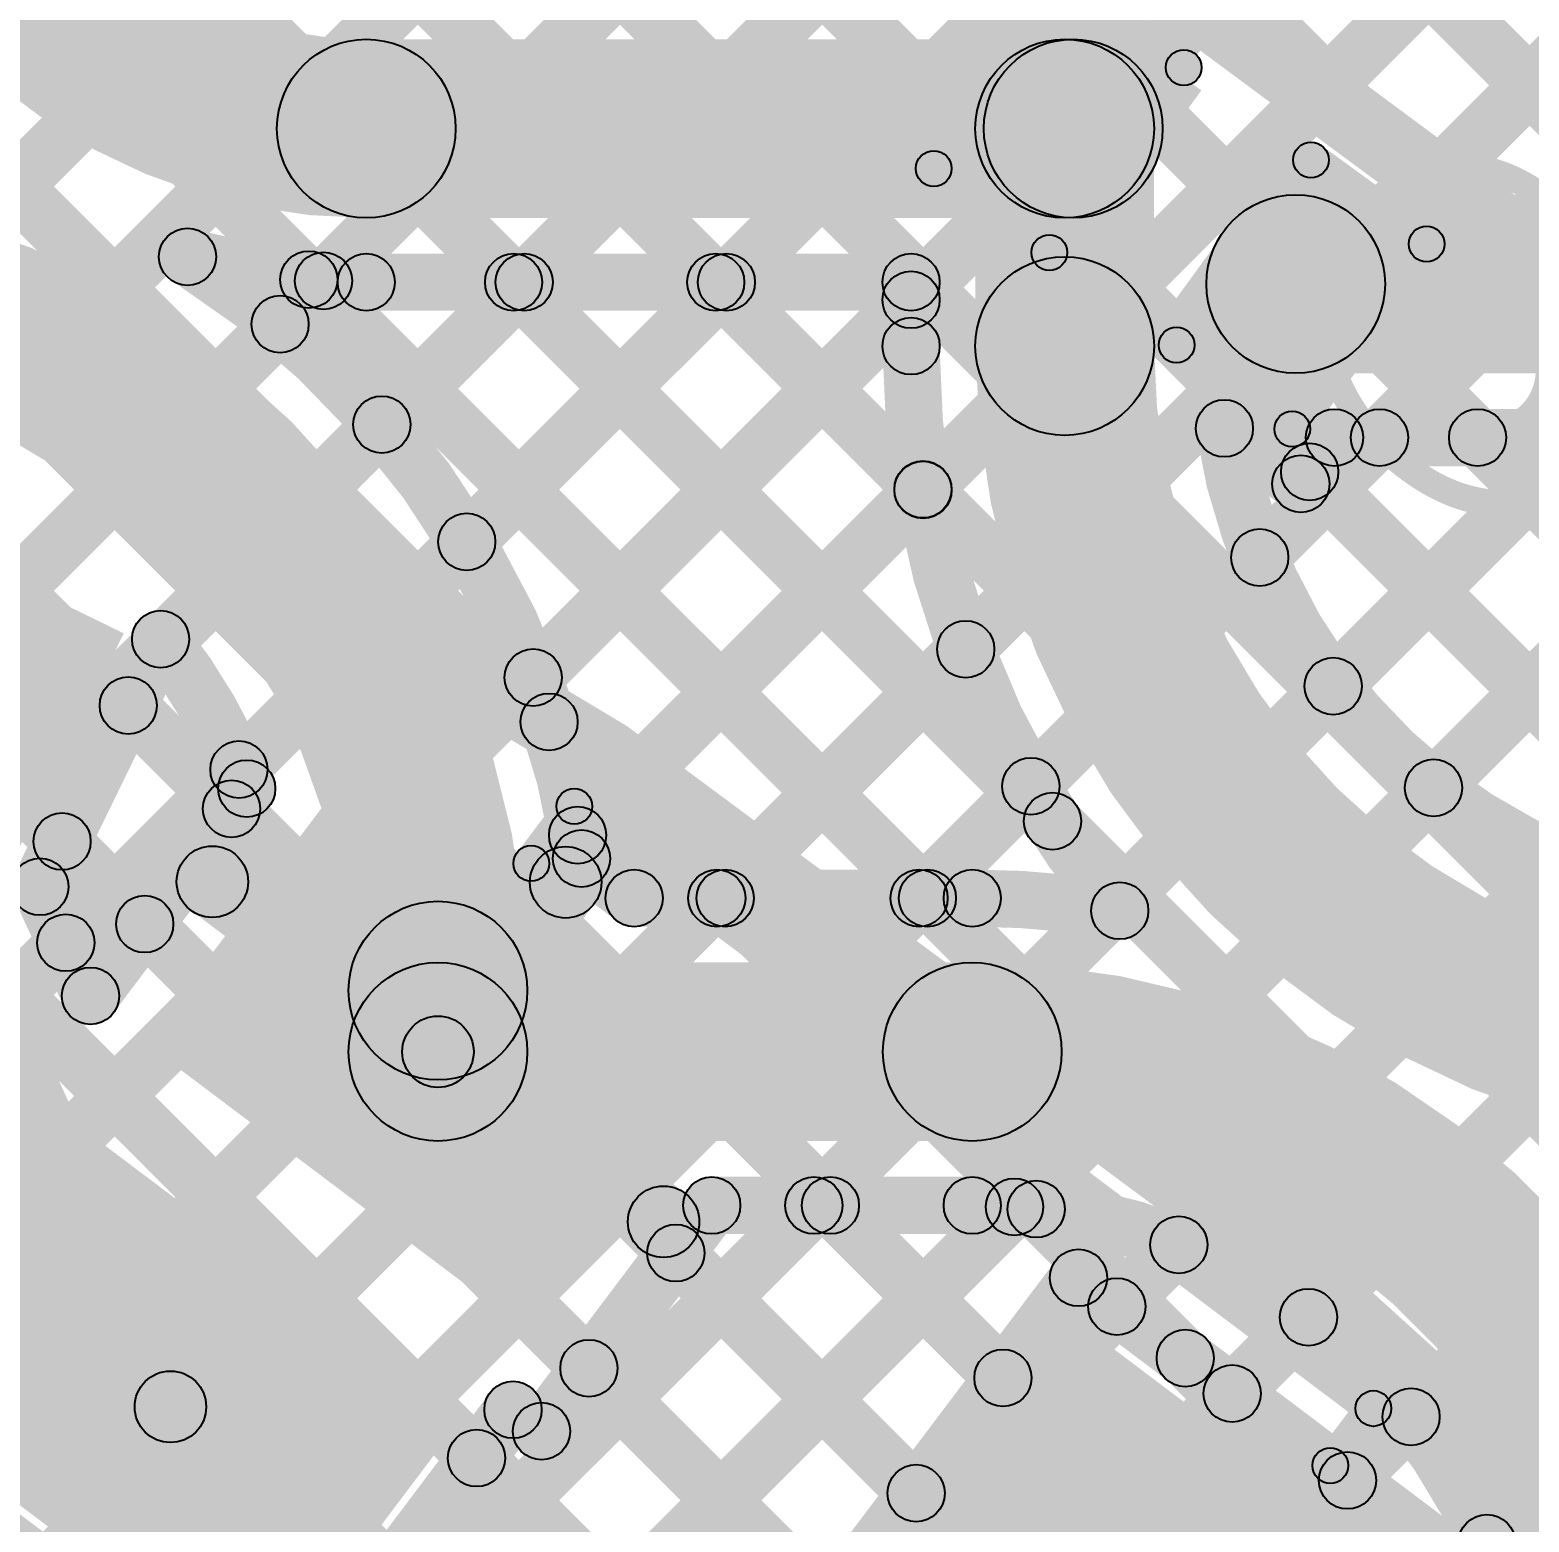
# Model space of a CAD drawing. Header units: millimetres. Extents: x -2.17 to 2.17, y -2.17 to 2.17.
# Drawn here: x 0.5711 to 0.7808, y 0.8693 to 1.0781 of the extents above; entities that cross this region are included whole.
import ezdxf

# ---------------------------------------------------------------- set-up
doc = ezdxf.new("R2010")
doc.units = ezdxf.units.MM
doc.header["$MEASUREMENT"] = 0
for name, color, linetype in [('BottomLayer', 5, 'Continuous'), ('Mechanical2', 216, 'Continuous'), ('TopLayer', 1, 'Continuous'), ('TopOverlay', 2, 'Continuous'), ('TopPaste', 8, 'Continuous'), ('TopSolder', 216, 'Continuous')]:
    doc.layers.add(name, color=color, linetype=linetype)

# ---------------------------------------------------------------- blocks, each defined once
blk = doc.blocks.new('WS2812B_M____235')
at = {"layer": 'TopLayer'}
for points in [[(0.03503955, 0.05078735), (0.09409465, 0.05078735), (0.09409465, 0.01141725), (0.03503955, 0.01141725)], [(-0.09409455, -0.01141735), (-0.03503945, -0.01141735), (-0.03503945, -0.05078745), (-0.09409455, -0.05078745)], [(0.03503955, -0.01141715), (0.09409465, -0.01141715), (0.09409465, -0.05078725), (0.03503955, -0.05078725)]]:
    blk.add_hatch(color=1, dxfattribs=at).paths.add_polyline_path(points)
at = {"layer": 'TopOverlay'}
h = blk.add_hatch(color=2, dxfattribs=at)
edge = h.paths.add_edge_path()
edge.add_arc((-0.0699999, -0.06), 0.0025, 0, 360)
h = blk.add_hatch(color=2, dxfattribs=at)
edge = h.paths.add_edge_path()
edge.add_arc((0.07, -0.06), 0.0025, 0, 360)
for points in [[(-0.0724999, -0.06), (-0.0674999, -0.06), (-0.0674999, -0.0700001), (-0.0724999, -0.0700001)], [(0.067500000000125, -0.06000002500025), (0.072499999999875, -0.05999997499975), (0.07250009999987499, -0.06999987499975), (0.067500100000125, -0.06999992500025)], [(0.07000009642857143, -0.06749990000000256), (0.07000010357142857, -0.07249989999999745), (-0.06999989642857143, -0.07250009999999744), (-0.06999990357142857, -0.06750010000000255)]]:
    blk.add_hatch(color=2, dxfattribs=at).paths.add_polyline_path(points)
h = blk.add_hatch(color=2, dxfattribs=at)
edge = h.paths.add_edge_path()
edge.add_arc((-0.0699999, -0.0700001), 0.0025, 0, 360)
h = blk.add_hatch(color=2, dxfattribs=at)
edge = h.paths.add_edge_path()
edge.add_arc((-0.0699999, -0.0700001), 0.0025, 0, 360)
h = blk.add_hatch(color=2, dxfattribs=at)
edge = h.paths.add_edge_path()
edge.add_arc((0.0700001, -0.0699999), 0.0025, 0, 360)
h = blk.add_hatch(color=2, dxfattribs=at)
edge = h.paths.add_edge_path()
edge.add_arc((0.0700001, -0.0699999), 0.0025, 0, 360)
at = {"layer": 'TopPaste'}
for points in [[(0.03503955, 0.05078735), (0.09409465, 0.05078735), (0.09409465, 0.01141725), (0.03503955, 0.01141725)], [(-0.09409455, -0.01141735), (-0.03503945, -0.01141735), (-0.03503945, -0.05078745), (-0.09409455, -0.05078745)], [(0.03503955, -0.01141715), (0.09409465, -0.01141715), (0.09409465, -0.05078725), (0.03503955, -0.05078725)]]:
    blk.add_hatch(color=8, dxfattribs=at).paths.add_polyline_path(points)
at = {"layer": 'TopSolder'}
for points in [[(0.03103955, 0.05478735), (0.09809465, 0.05478735), (0.09809465, 0.00741725), (0.03103955, 0.00741725)], [(-0.09809455, -0.00741735), (-0.03103945, -0.00741735), (-0.03103945, -0.05478745), (-0.09809455, -0.05478745)], [(0.03103955, -0.00741715), (0.09809465, -0.00741715), (0.09809465, -0.05478725), (0.03103955, -0.05478725)]]:
    blk.add_hatch(color=216, dxfattribs=at).paths.add_polyline_path(points)
at = {"layer": 'TopOverlay'}
for centre in [(-0.0699999, -0.06), (0.07, -0.06), (-0.0699999, -0.0700001), (-0.0699999, -0.0700001), (0.0700001, -0.0699999), (0.0700001, -0.0699999)]:
    blk.add_circle(centre, 0.0025, dxfattribs=at)
blk = doc.blocks.new('WS2812B_M____236')
at = {"layer": 'TopLayer'}
blk.add_hatch(color=1, dxfattribs=at).paths.add_polyline_path([(-0.09409445, -0.01141715), (-0.03503935, -0.01141715), (-0.03503935, -0.05078725), (-0.09409445, -0.05078725)])
at = {"layer": 'TopPaste'}
blk.add_hatch(color=8, dxfattribs=at).paths.add_polyline_path([(-0.09409445, -0.01141715), (-0.03503935, -0.01141715), (-0.03503935, -0.05078725), (-0.09409445, -0.05078725)])
at = {"layer": 'TopSolder'}
blk.add_hatch(color=216, dxfattribs=at).paths.add_polyline_path([(-0.09809445, -0.00741715), (-0.03103935, -0.00741715), (-0.03103935, -0.05478725), (-0.09809445, -0.05478725)])
blk = doc.blocks.new('C__0402_375')
at = {"layer": 'TopLayer'}
for points in [[(-0.0275, -0.0125), (-0.0275, 0.0125), (-0.009500000000000003, 0.0125), (-0.009499999999999996, -0.0125)], [(0.009500000000000003, -0.0125), (0.009499999999999996, 0.0125), (0.0275, 0.0125), (0.0275, -0.0125)]]:
    blk.add_hatch(color=1, dxfattribs=at).paths.add_polyline_path(points)
at = {"layer": 'TopOverlay'}
h = blk.add_hatch(color=2, dxfattribs=at)
edge = h.paths.add_edge_path()
edge.add_arc((-0.031, 0.016), 0.0025, 0, 360)
h = blk.add_hatch(color=2, dxfattribs=at)
edge = h.paths.add_edge_path()
edge.add_arc((-0.031, 0.016), 0.0025, 0, 360)
for points in [[(-0.031, 0.0135), (-0.031, 0.0185), (-0.011, 0.0185), (-0.011, 0.0135)], [(0.0110001, 0.0135), (0.0110001, 0.0185), (0.031, 0.0185), (0.031, 0.0135)], [(-0.0285, -0.016), (-0.0335, -0.016), (-0.0335, 0.016), (-0.0285, 0.016)], [(0.0335, -0.016), (0.0285, -0.016), (0.0285, 0.016), (0.0335, 0.016)], [(-0.031, -0.0185), (-0.031, -0.0135), (-0.0110001, -0.0135), (-0.0110001, -0.0185)], [(0.011, -0.0185), (0.011, -0.0135), (0.031, -0.0135), (0.031, -0.0185)]]:
    blk.add_hatch(color=2, dxfattribs=at).paths.add_polyline_path(points)
h = blk.add_hatch(color=2, dxfattribs=at)
edge = h.paths.add_edge_path()
edge.add_arc((-0.011, 0.016), 0.0025, 0, 360)
h = blk.add_hatch(color=2, dxfattribs=at)
edge = h.paths.add_edge_path()
edge.add_arc((0.0110001, 0.016), 0.0025, 0, 360)
h = blk.add_hatch(color=2, dxfattribs=at)
edge = h.paths.add_edge_path()
edge.add_arc((0.031, 0.016), 0.0025, 0, 360)
h = blk.add_hatch(color=2, dxfattribs=at)
edge = h.paths.add_edge_path()
edge.add_arc((0.031, 0.016), 0.0025, 0, 360)
h = blk.add_hatch(color=2, dxfattribs=at)
edge = h.paths.add_edge_path()
edge.add_arc((-0.031, -0.016), 0.0025, 0, 360)
h = blk.add_hatch(color=2, dxfattribs=at)
edge = h.paths.add_edge_path()
edge.add_arc((-0.031, -0.016), 0.0025, 0, 360)
h = blk.add_hatch(color=2, dxfattribs=at)
edge = h.paths.add_edge_path()
edge.add_arc((-0.0110001, -0.016), 0.0025, 0, 360)
h = blk.add_hatch(color=2, dxfattribs=at)
edge = h.paths.add_edge_path()
edge.add_arc((0.011, -0.016), 0.0025, 0, 360)
h = blk.add_hatch(color=2, dxfattribs=at)
edge = h.paths.add_edge_path()
edge.add_arc((0.031, -0.016), 0.0025, 0, 360)
h = blk.add_hatch(color=2, dxfattribs=at)
edge = h.paths.add_edge_path()
edge.add_arc((0.031, -0.016), 0.0025, 0, 360)
at = {"layer": 'TopPaste'}
for points in [[(-0.0275, -0.0125), (-0.0275, 0.0125), (-0.009500000000000003, 0.0125), (-0.009499999999999996, -0.0125)], [(0.009500000000000003, -0.0125), (0.009499999999999996, 0.0125), (0.0275, 0.0125), (0.0275, -0.0125)]]:
    blk.add_hatch(color=8, dxfattribs=at).paths.add_polyline_path(points)
at = {"layer": 'TopSolder'}
for points in [[(-0.0298622, -0.0148622), (-0.0298622, 0.0148622), (-0.007137800000000003, 0.0148622), (-0.007137799999999997, -0.0148622)], [(0.007137800000000003, -0.0148622), (0.007137799999999997, 0.0148622), (0.0298622, 0.0148622), (0.0298622, -0.0148622)]]:
    blk.add_hatch(color=216, dxfattribs=at).paths.add_polyline_path(points)
at = {"layer": 'TopOverlay'}
for centre in [(-0.031, 0.016), (-0.031, 0.016), (-0.011, 0.016), (0.0110001, 0.016), (0.031, 0.016), (0.031, 0.016), (-0.031, -0.016), (-0.031, -0.016), (-0.0110001, -0.016), (0.011, -0.016), (0.031, -0.016), (0.031, -0.016)]:
    blk.add_circle(centre, 0.0025, dxfattribs=at)

msp = doc.modelspace()

# ---------------------------------------------------------------- hatches: boundary and pattern name
at = {"layer": 'BottomLayer'}
for points in [[(0.4695112271247461, 0.9512544728752539), (0.4638543728752538, 0.9569113271247461), (1.195876372875254, 1.688933327124746), (1.201533227124746, 1.683276472875254)], [(0.4628284271247461, 0.9162873728752539), (0.4571715728752538, 0.9219442271247461), (1.212348772875254, 1.677121427124746), (1.218005627124746, 1.671464572875254)], [(0.4628284271247461, 0.8880030728752538), (0.4571715728752538, 0.8936599271247462), (1.228821172875254, 1.665309527124746), (1.234478027124746, 1.659652672875254)], [(0.4628284271247461, 0.8597187728752539), (0.4571715728752538, 0.8653756271247461), (1.245293572875254, 1.653497627124746), (1.250950427124746, 1.647840772875254)], [(0.4628284271247461, 0.8314344728752538), (0.4571715728752538, 0.8370913271247461), (1.261765972875254, 1.641685727124746), (1.267422827124746, 1.636028872875254)], [(0.4628284271247461, 0.8031501728752538), (0.4571715728752538, 0.8088070271247462), (1.278238372875254, 1.629873827124746), (1.283895227124746, 1.624216972875254)], [(0.4626282271247462, 0.7746656728752539), (0.4569713728752539, 0.7803225271247461), (1.294710672875254, 1.618061827124746), (1.300367527124746, 1.612404972875254)], [(0.2411715728752538, 1.604372372875254), (0.2468284271247462, 1.610029227124746), (1.262639727124746, 0.5942179271247462), (1.256982872875254, 0.5885610728752538)], [(0.4423079271247461, 0.7260610728752539), (0.4366510728752538, 0.7317179271247461), (1.311183072875254, 1.606249927124746), (1.316839927124746, 1.600593072875254)], [(0.4705922271247461, 0.7260610728752539), (0.4649353728752539, 0.7317179271247461), (1.327314472875254, 1.594097027124746), (1.332971327124746, 1.588440172875254)], [(0.2411715728752538, 1.576088072875254), (0.2468284271247462, 1.581744927124746), (1.234355427124746, 0.5942179271247462), (1.228698572875254, 0.5885610728752538)], [(0.4988765271247461, 0.7260610728752539), (0.4932196728752539, 0.7317179271247461), (1.341773772875254, 1.580272027124746), (1.347430627124746, 1.574615172875254)], [(0.5271608271247461, 0.7260610728752539), (0.5215039728752539, 0.7317179271247461), (1.356232972875254, 1.566446927124746), (1.361889827124746, 1.560790072875254)], [(0.2411715728752538, 1.547803772875254), (0.2468284271247462, 1.553460627124746), (1.206071127124746, 0.5942179271247462), (1.200414272875254, 0.5885610728752538)], [(0.5554451271247461, 0.7260610728752539), (0.5497882728752539, 0.7317179271247461), (1.370692172875254, 1.552621827124746), (1.376349027124746, 1.546964972875254)], [(0.5837294271247462, 0.7260610728752539), (0.5780725728752538, 0.7317179271247461), (1.385151472875254, 1.538796827124746), (1.390808327124746, 1.533139972875254)], [(0.2411715728752538, 1.519519472875254), (0.2468284271247462, 1.525176327124746), (1.177786827124746, 0.5942179271247462), (1.172129972875254, 0.5885610728752538)], [(0.6108895271247461, 0.7249368728752539), (0.6052326728752538, 0.7305937271247461), (1.399610672875254, 1.524971727124746), (1.405267527124746, 1.519314872875254)], [(0.6327015271247461, 0.7184645728752539), (0.6270446728752539, 0.7241214271247461), (1.414069872875254, 1.511146627124746), (1.419726727124746, 1.505489772875254)], [(0.2411715728752538, 1.491235172875254), (0.2468284271247462, 1.496892027124746), (1.149502527124746, 0.5942179271247462), (1.143845672875254, 0.5885610728752538)], [(0.2411715728752538, 1.462950872875254), (0.2468284271247462, 1.468607727124746), (1.121218227124746, 0.5942179271247462), (1.115561372875254, 0.5885610728752538)], [(0.2460051728752538, 1.429832972875254), (0.2516620271247462, 1.435489827124746), (1.092933927124746, 0.5942179271247462), (1.087277072875254, 0.5885610728752538)], [(0.2415857728752538, 1.405968072875254), (0.2472426271247462, 1.411624927124746), (1.064649627124746, 0.5942179271247462), (1.058992772875254, 0.5885610728752538)], [(0.1886715728752538, 1.402313672875254), (0.1943284271247462, 1.407970527124746), (1.008081027124746, 0.5942179271247462), (1.002424172875254, 0.5885610728752538)], [(0.2155631728752538, 1.403706372875254), (0.2212200271247462, 1.409363227124746), (1.036365327124746, 0.5942179271247462), (1.030708472875254, 0.5885610728752538)], [(0.1886715728752538, 1.374029372875254), (0.1943284271247462, 1.379686227124746), (0.9797967271247462, 0.5942179271247462), (0.9741398728752538, 0.5885610728752538)], [(0.1886715728752538, 1.345745072875254), (0.1943284271247462, 1.351401927124746), (0.9515124271247462, 0.5942179271247462), (0.9458555728752539, 0.5885610728752538)], [(0.1886715728752538, 1.317460772875254), (0.1943284271247462, 1.323117627124746), (0.9232281271247461, 0.5942179271247462), (0.9175712728752539, 0.5885610728752538)], [(0.1886715728752538, 1.289176472875254), (0.1943284271247462, 1.294833327124746), (0.8949438271247462, 0.5942179271247462), (0.8892869728752538, 0.5885610728752538)], [(0.1886715728752538, 1.260892172875254), (0.1943284271247462, 1.266549027124746), (0.8666595271247461, 0.5942179271247462), (0.8610026728752539, 0.5885610728752538)]]:
    msp.add_hatch(color=5, dxfattribs=at).paths.add_polyline_path(points)
at = {"layer": 'TopLayer'}
h = msp.add_hatch(color=1, dxfattribs=at)
edge = h.paths.add_edge_path()
edge.add_arc((0.618126, 1.0642635), 0.0125, 0, 360)
h = msp.add_hatch(color=1, dxfattribs=at)
edge = h.paths.add_edge_path()
edge.add_arc((0.618126, 1.0642635), 0.0125, 0, 360)
for points in [[(0.618126, 1.0517635), (0.618126, 1.0767635), (0.7158383, 1.0767635), (0.7158383, 1.0517635)], [(0.7158383, 1.0517635), (0.7158383, 1.0767635), (0.7170332, 1.0767635), (0.7170332, 1.0517635)], [(0.7283383, 1.0338334), (0.7033383, 1.0338334), (0.7033383, 1.0642635), (0.7283383, 1.0642635)], [(0.7481617, 1.0300155), (0.7481617, 1.0550155), (0.7961941, 1.0550155), (0.7961941, 1.0300155)], [(0.618126, 1.0387635), (0.618126, 1.0467635), (0.6943383, 1.0467635), (0.6943383, 1.0387635)], [(0.6088835271247461, 1.034058172875254), (0.6032266728752539, 1.039715027124746), (0.6093041728752538, 1.045792527124746), (0.6149610271247461, 1.040135672875254)], [(0.6072576728752539, 1.040296372875254), (0.6129145271247461, 1.045953227124746), (0.6994530271247461, 0.9594147271247462), (0.6937961728752539, 0.9537578728752538)], [(0.6231242271247461, 1.020014572875254), (0.6174673728752539, 1.025671427124746), (0.6373878728752539, 1.045591927124746), (0.6430447271247461, 1.039935072875254)], [(0.6350003271247462, 1.003606372875254), (0.6293434728752538, 1.009263227124746), (0.6656721728752538, 1.045591927124746), (0.6713290271247462, 1.039935072875254)], [(0.6359032728752538, 1.039935072875254), (0.6415601271247462, 1.045591927124746), (0.7169634271247461, 0.9701886271247462), (0.7113065728752539, 0.9645317728752538)], [(0.6641875728752539, 1.039935072875254), (0.6698444271247461, 1.045591927124746), (0.6988340271247462, 1.016602327124746), (0.6931771728752538, 1.010945472875254)], [(0.6443075271247461, 0.9846292728752538), (0.6386506728752539, 0.9902861271247462), (0.6915098728752539, 1.043145327124746), (0.6971667271247461, 1.037488472875254)], [(0.6983383, 1.0338334), (0.6903383, 1.0338334), (0.6903383, 1.0427635), (0.6983383, 1.0427635)], [(0.7702860271247461, 0.9691862728752538), (0.7646291728752539, 0.9748431271247462), (0.8176584728752538, 1.027872427124746), (0.8233153271247462, 1.022215572875254)], [(0.7358362647651175, 1.019082527827243), (0.7405385352348824, 1.025554672172758), (0.7512428352348824, 1.017777572172757), (0.7465405647651175, 1.011305427827243)], [(0.7459539271247462, 1.001422772875254), (0.7402970728752538, 1.007079627124746), (0.7570613728752539, 1.023843927124746), (0.7627182271247461, 1.018187072875254)], [(0.7562343271247461, 0.9834188728752539), (0.7505774728752539, 0.9890757271247461), (0.7853456728752538, 1.023843927124746), (0.7910025271247462, 1.018187072875254)], [(0.7535953, 1.0170155), (0.7535953, 1.0250155), (0.7961941, 1.0250155), (0.7961941, 1.0170155)], [(0.7707884728752539, 1.018187072875254), (0.7764453271247461, 1.023843927124746), (0.8421274271247462, 0.9581618271247462), (0.8364705728752538, 0.9525049728752538)], [(0.7521277766121068, 1.012190370875393), (0.7456556233878932, 1.016892629124607), (0.7503592233878932, 1.023366629124607), (0.7568313766121068, 1.018664370875393)], [(0.7472898728752538, 1.013401372875254), (0.7529467271247462, 1.019058227124746), (0.8136849271247462, 0.9583200271247462), (0.8080280728752539, 0.9526631728752538)], [(0.6505202271247461, 0.9625576728752538), (0.6448633728752539, 0.9682145271247461), (0.6931878728752539, 1.016539027124746), (0.6988447271247461, 1.010882172875254)], [(0.5760507784227136, 0.9564241200004404), (0.5688604215772864, 0.9599310799995595), (0.5857535215772864, 0.9945671799995596), (0.5929438784227136, 0.9910602200004405)], [(0.6700047271247461, 0.9537578728752538), (0.6643478728752539, 0.9594147271247462), (0.6991608728752539, 0.9942277271247462), (0.7048177271247461, 0.9885708728752538)], [(0.5391293306668891, 0.9849391573237032), (0.5482040693331109, 0.9891402426762969), (0.5952539693331109, 0.8875080426762968), (0.586179230666889, 0.8833069573237031)], [(0.5819946728752539, 0.9807064728752538), (0.5876515271247461, 0.9863633271247462), (0.6020994271247462, 0.9719154271247461), (0.5964425728752538, 0.9662585728752539)], [(0.6408640728752538, 0.9784056728752538), (0.6465209271247462, 0.9840625271247462), (0.6711687271247462, 0.9594147271247462), (0.6655118728752538, 0.9537578728752538)], [(0.5789102271247462, 0.9475162728752539), (0.5732533728752539, 0.9531731271247461), (0.5974775728752538, 0.9773973271247461), (0.6031344271247462, 0.9717404728752539)], [(0.5827264446569318, 0.9404849433799304), (0.5763373553430682, 0.9452994566200696), (0.5981971553430682, 0.9743084566200696), (0.6045862446569318, 0.9694939433799304)], [(0.6982890271247462, 0.9537578728752538), (0.6926321728752538, 0.9594147271247462), (0.7082816728752539, 0.9750642271247462), (0.7139385271247461, 0.9694073728752538)], [(0.5727220728752539, 0.9616947728752538), (0.5783789271247461, 0.9673516271247461), (0.5899448271247462, 0.9557857271247462), (0.5842879728752538, 0.9501288728752538)], [(0.6458313299263474, 0.9589339654810919), (0.6506458700736526, 0.9653230345189081), (0.6580005700736526, 0.9597808345189082), (0.6531860299263473, 0.9533917654810918)], [(0.5935750305003265, 0.9548813182177449), (0.5995931694996736, 0.9628676817822551), (0.6311612694996735, 0.9390794817822551), (0.6251431305003264, 0.9310931182177449)], [(0.6321453761450827, 0.9320772230195387), (0.6241590238549173, 0.9380953769804614), (0.6420239238549172, 0.9618028769804614), (0.6500102761450827, 0.9557847230195387)], [(0.5688257075581468, 0.9564971593254814), (0.5760854924418533, 0.9598580406745186), (0.5831617924418532, 0.9445726406745186), (0.5759020075581468, 0.9412117593254814)], [(0.6555933, 0.9525863), (0.6555933, 0.9605863), (0.7029099, 0.9605863), (0.7029099, 0.9525863)], [(0.6281522, 0.9225863), (0.6281522, 0.9475863), (0.7029099, 0.9475863), (0.7029099, 0.9225863)], [(0.6406522, 0.9350863), (0.6156522, 0.9350863), (0.6156522, 0.9436483), (0.6406522, 0.9436483)], [(0.6251431305003264, 0.9310931182177449), (0.6311612694996735, 0.9390794817822551), (0.6627293694996735, 0.9152912817822552), (0.6567112305003265, 0.9073049182177448)], [(0.6664532, 0.9095863), (0.6664532, 0.9175863), (0.7029099, 0.9175863), (0.7029099, 0.9095863)], [(0.6012626271247461, 0.8284471728752538), (0.5956057728752538, 0.8341040271247462), (0.6779164728752538, 0.9164147271247461), (0.6835733271247462, 0.9107578728752539)], [(0.6274639271247462, 0.8263641728752539), (0.6218070728752538, 0.8320210271247461), (0.7059789728752539, 0.9161929271247461), (0.7116358271247462, 0.9105360728752538)], [(0.6458372456753053, 0.8795813447313614), (0.6394481543246946, 0.8843958552686386), (0.6632586543246947, 0.9159935552686386), (0.6696477456753054, 0.9111790447313615)], [(0.6802275728752538, 0.9107578728752539), (0.6858844271247462, 0.9164147271247461), (0.7100333271247461, 0.8922658271247461), (0.7043764728752538, 0.8866089728752539)], [(0.7090227728752538, 0.9102469728752538), (0.7146796271247462, 0.9159038271247462), (0.7355482271247461, 0.8950352271247461), (0.7298913728752539, 0.8893783728752539)], [(0.7259758271247462, 0.8965917728752538), (0.7203189728752538, 0.9022486271247462), (0.7289744728752539, 0.9109041271247461), (0.7346313271247461, 0.9052472728752539)], [(0.6586048728752538, 0.9040962728752538), (0.6642617271247462, 0.9097531271247461), (0.6978787271247462, 0.8761361271247461), (0.6922218728752538, 0.8704792728752538)], [(0.7153697398684562, 0.9002724579891509), (0.7201842601315438, 0.9066615420108491), (0.7803617601315438, 0.8613145420108491), (0.7755472398684562, 0.8549254579891509)], [(0.6864453441886419, 0.8552418427584876), (0.6800562558113581, 0.8600563572415124), (0.714582455811358, 0.9058742572415125), (0.720971544188642, 0.9010597427584875)], [(0.7421054271247461, 0.8844370728752539), (0.7364485728752539, 0.8900939271247461), (0.7471173728752538, 0.9007627271247461), (0.7527742271247462, 0.8951058728752539)], [(0.6464502728752538, 0.8879665728752538), (0.6521071271247462, 0.8936234271247462), (0.7072901271247461, 0.8384404271247461), (0.7016332728752539, 0.8327835728752538)], [(0.5402767419830172, 0.882490456395716), (0.5450912580169828, 0.888879543604284), (0.6066302580169828, 0.842506643604284), (0.6018157419830172, 0.8361175563957159)], [(0.6074175443561536, 0.8369048429807834), (0.6010284556438464, 0.8417193570192165), (0.6354549556438465, 0.8874049570192166), (0.6418440443561535, 0.8825904429807835)], [(0.6362422358421533, 0.8818031610231919), (0.6410567641578466, 0.8881922389768081), (0.6450499641578467, 0.8851831389768081), (0.6402354358421534, 0.8787940610231919)], [(0.7582351271247462, 0.8722824728752538), (0.7525782728752538, 0.8779393271247461), (0.7614740728752538, 0.8868351271247461), (0.7671309271247462, 0.8811782728752539)], [(0.6307254728752538, 0.8754070728752539), (0.6363823271247462, 0.8810639271247461), (0.6735696271247461, 0.8438766271247461), (0.6679127728752539, 0.8382197728752538)]]:
    msp.add_hatch(color=1, dxfattribs=at).paths.add_polyline_path(points)
h = msp.add_hatch(color=1, dxfattribs=at)
edge = h.paths.add_edge_path()
edge.add_arc((0.7158383, 1.0642635), 0.0125, 0, 360)
h = msp.add_hatch(color=1, dxfattribs=at)
edge = h.paths.add_edge_path()
edge.add_arc((0.7158383, 1.0642635), 0.0125, 0, 360)
h = msp.add_hatch(color=1, dxfattribs=at)
edge = h.paths.add_edge_path()
edge.add_arc((0.7158383, 1.0642635), 0.0125, 0, 360)
h = msp.add_hatch(color=1, dxfattribs=at)
edge = h.paths.add_edge_path()
edge.add_arc((0.7170332, 1.0642635), 0.0125, 0, 360)
h = msp.add_hatch(color=1, dxfattribs=at)
edge = h.paths.add_edge_path()
edge.add_arc((0.7481617, 1.0425155), 0.0125, 0, 360)
h = msp.add_hatch(color=1, dxfattribs=at)
edge = h.paths.add_edge_path()
edge.add_arc((0.5931121, 1.0463248), 0.004, 0, 360)
h = msp.add_hatch(color=1, dxfattribs=at)
edge = h.paths.add_edge_path()
edge.add_arc((0.5931121, 1.0463248), 0.004, 0, 360)
h = msp.add_hatch(color=1, dxfattribs=at)
edge = h.paths.add_edge_path()
edge.add_arc((0.6100861, 1.0431248), 0.004, 0, 360)
h = msp.add_hatch(color=1, dxfattribs=at)
edge = h.paths.add_edge_path()
edge.add_arc((0.6121326, 1.0429641), 0.004, 0, 360)
h = msp.add_hatch(color=1, dxfattribs=at)
edge = h.paths.add_edge_path()
edge.add_arc((0.618126, 1.0427635), 0.004, 0, 360)
h = msp.add_hatch(color=1, dxfattribs=at)
edge = h.paths.add_edge_path()
edge.add_arc((0.618126, 1.0427635), 0.004, 0, 360)
h = msp.add_hatch(color=1, dxfattribs=at)
edge = h.paths.add_edge_path()
edge.add_arc((0.6387317, 1.0427635), 0.004, 0, 360)
h = msp.add_hatch(color=1, dxfattribs=at)
edge = h.paths.add_edge_path()
edge.add_arc((0.6402163, 1.0427635), 0.004, 0, 360)
h = msp.add_hatch(color=1, dxfattribs=at)
edge = h.paths.add_edge_path()
edge.add_arc((0.667016, 1.0427635), 0.004, 0, 360)
h = msp.add_hatch(color=1, dxfattribs=at)
edge = h.paths.add_edge_path()
edge.add_arc((0.6685006, 1.0427635), 0.004, 0, 360)
h = msp.add_hatch(color=1, dxfattribs=at)
edge = h.paths.add_edge_path()
edge.add_arc((0.6943383, 1.0427635), 0.004, 0, 360)
h = msp.add_hatch(color=1, dxfattribs=at)
edge = h.paths.add_edge_path()
edge.add_arc((0.6943383, 1.0427635), 0.004, 0, 360)
h = msp.add_hatch(color=1, dxfattribs=at)
edge = h.paths.add_edge_path()
edge.add_arc((0.7158383, 1.0338334), 0.0125, 0, 360)
h = msp.add_hatch(color=1, dxfattribs=at)
edge = h.paths.add_edge_path()
edge.add_arc((0.7158383, 1.0338334), 0.0125, 0, 360)
h = msp.add_hatch(color=1, dxfattribs=at)
edge = h.paths.add_edge_path()
edge.add_arc((0.6943383, 1.0403169), 0.004, 0, 360)
h = msp.add_hatch(color=1, dxfattribs=at)
edge = h.paths.add_edge_path()
edge.add_arc((0.6060551, 1.0368866), 0.004, 0, 360)
h = msp.add_hatch(color=1, dxfattribs=at)
edge = h.paths.add_edge_path()
edge.add_arc((0.6943383, 1.0338334), 0.004, 0, 360)
h = msp.add_hatch(color=1, dxfattribs=at)
edge = h.paths.add_edge_path()
edge.add_arc((0.6943383, 1.0338334), 0.004, 0, 360)
h = msp.add_hatch(color=1, dxfattribs=at)
edge = h.paths.add_edge_path()
edge.add_arc((0.6202958, 1.022843), 0.004, 0, 360)
h = msp.add_hatch(color=1, dxfattribs=at)
edge = h.paths.add_edge_path()
edge.add_arc((0.7381874, 1.0223186), 0.004, 0, 360)
h = msp.add_hatch(color=1, dxfattribs=at)
edge = h.paths.add_edge_path()
edge.add_arc((0.7381874, 1.0223186), 0.004, 0, 360)
h = msp.add_hatch(color=1, dxfattribs=at)
edge = h.paths.add_edge_path()
edge.add_arc((0.7535953, 1.0210155), 0.004, 0, 360)
h = msp.add_hatch(color=1, dxfattribs=at)
edge = h.paths.add_edge_path()
edge.add_arc((0.7535953, 1.0210155), 0.004, 0, 360)
h = msp.add_hatch(color=1, dxfattribs=at)
edge = h.paths.add_edge_path()
edge.add_arc((0.7598898, 1.0210155), 0.004, 0, 360)
h = msp.add_hatch(color=1, dxfattribs=at)
edge = h.paths.add_edge_path()
edge.add_arc((0.7736169, 1.0210155), 0.004, 0, 360)
h = msp.add_hatch(color=1, dxfattribs=at)
edge = h.paths.add_edge_path()
edge.add_arc((0.7501183, 1.0162298), 0.004, 0, 360)
h = msp.add_hatch(color=1, dxfattribs=at)
edge = h.paths.add_edge_path()
edge.add_arc((0.6960056, 1.0137739), 0.004, 0, 360)
h = msp.add_hatch(color=1, dxfattribs=at)
edge = h.paths.add_edge_path()
edge.add_arc((0.6960163, 1.0137106), 0.004, 0, 360)
h = msp.add_hatch(color=1, dxfattribs=at)
edge = h.paths.add_edge_path()
edge.add_arc((0.7488917, 1.0145415), 0.004, 0, 360)
h = msp.add_hatch(color=1, dxfattribs=at)
edge = h.paths.add_edge_path()
edge.add_arc((0.7488917, 1.0145415), 0.004, 0, 360)
h = msp.add_hatch(color=1, dxfattribs=at)
edge = h.paths.add_edge_path()
edge.add_arc((0.6321719, 1.0064348), 0.004, 0, 360)
h = msp.add_hatch(color=1, dxfattribs=at)
edge = h.paths.add_edge_path()
edge.add_arc((0.7431255, 1.0042512), 0.004, 0, 360)
h = msp.add_hatch(color=1, dxfattribs=at)
edge = h.paths.add_edge_path()
edge.add_arc((0.5893487, 0.9928137), 0.004, 0, 360)
h = msp.add_hatch(color=1, dxfattribs=at)
edge = h.paths.add_edge_path()
edge.add_arc((0.5893487, 0.9928137), 0.004, 0, 360)
h = msp.add_hatch(color=1, dxfattribs=at)
edge = h.paths.add_edge_path()
edge.add_arc((0.7019893, 0.9913993), 0.004, 0, 360)
h = msp.add_hatch(color=1, dxfattribs=at)
edge = h.paths.add_edge_path()
edge.add_arc((0.6414791, 0.9874577), 0.004, 0, 360)
h = msp.add_hatch(color=1, dxfattribs=at)
edge = h.paths.add_edge_path()
edge.add_arc((0.7534059, 0.9862473), 0.004, 0, 360)
h = msp.add_hatch(color=1, dxfattribs=at)
edge = h.paths.add_edge_path()
edge.add_arc((0.5848231, 0.9835349), 0.004, 0, 360)
h = msp.add_hatch(color=1, dxfattribs=at)
edge = h.paths.add_edge_path()
edge.add_arc((0.6436925, 0.9812341), 0.004, 0, 360)
h = msp.add_hatch(color=1, dxfattribs=at)
edge = h.paths.add_edge_path()
edge.add_arc((0.600306, 0.9745689), 0.004, 0, 360)
h = msp.add_hatch(color=1, dxfattribs=at)
edge = h.paths.add_edge_path()
edge.add_arc((0.6013917, 0.9719012), 0.004, 0, 360)
h = msp.add_hatch(color=1, dxfattribs=at)
edge = h.paths.add_edge_path()
edge.add_arc((0.6013917, 0.9719012), 0.004, 0, 360)
h = msp.add_hatch(color=1, dxfattribs=at)
edge = h.paths.add_edge_path()
edge.add_arc((0.7111101, 0.9722358), 0.004, 0, 360)
h = msp.add_hatch(color=1, dxfattribs=at)
edge = h.paths.add_edge_path()
edge.add_arc((0.7674576, 0.9720147), 0.004, 0, 360)
h = msp.add_hatch(color=1, dxfattribs=at)
edge = h.paths.add_edge_path()
edge.add_arc((0.599271, 0.969087), 0.004, 0, 360)
h = msp.add_hatch(color=1, dxfattribs=at)
edge = h.paths.add_edge_path()
edge.add_arc((0.714135, 0.9673602), 0.004, 0, 360)
h = msp.add_hatch(color=1, dxfattribs=at)
edge = h.paths.add_edge_path()
edge.add_arc((0.6476918, 0.9653861), 0.004, 0, 360)
h = msp.add_hatch(color=1, dxfattribs=at)
edge = h.paths.add_edge_path()
edge.add_arc((0.5755505, 0.9645232), 0.004, 0, 360)
h = msp.add_hatch(color=1, dxfattribs=at)
edge = h.paths.add_edge_path()
edge.add_arc((0.6482386, 0.9621285), 0.004, 0, 360)
h = msp.add_hatch(color=1, dxfattribs=at)
edge = h.paths.add_edge_path()
edge.add_arc((0.6482386, 0.9621285), 0.004, 0, 360)
h = msp.add_hatch(color=1, dxfattribs=at)
edge = h.paths.add_edge_path()
edge.add_arc((0.5965841, 0.9588745), 0.005, 0, 360)
h = msp.add_hatch(color=1, dxfattribs=at)
edge = h.paths.add_edge_path()
edge.add_arc((0.6460171, 0.9587938), 0.005, 0, 360)
h = msp.add_hatch(color=1, dxfattribs=at)
edge = h.paths.add_edge_path()
edge.add_arc((0.5724556, 0.9581776), 0.004, 0, 360)
h = msp.add_hatch(color=1, dxfattribs=at)
edge = h.paths.add_edge_path()
edge.add_arc((0.5724556, 0.9581776), 0.004, 0, 360)
h = msp.add_hatch(color=1, dxfattribs=at)
edge = h.paths.add_edge_path()
edge.add_arc((0.6555933, 0.9565863), 0.004, 0, 360)
h = msp.add_hatch(color=1, dxfattribs=at)
edge = h.paths.add_edge_path()
edge.add_arc((0.6555933, 0.9565863), 0.004, 0, 360)
h = msp.add_hatch(color=1, dxfattribs=at)
edge = h.paths.add_edge_path()
edge.add_arc((0.6671763, 0.9565863), 0.004, 0, 360)
h = msp.add_hatch(color=1, dxfattribs=at)
edge = h.paths.add_edge_path()
edge.add_arc((0.6683403, 0.9565863), 0.004, 0, 360)
h = msp.add_hatch(color=1, dxfattribs=at)
edge = h.paths.add_edge_path()
edge.add_arc((0.6954606, 0.9565863), 0.004, 0, 360)
h = msp.add_hatch(color=1, dxfattribs=at)
edge = h.paths.add_edge_path()
edge.add_arc((0.6966246, 0.9565863), 0.004, 0, 360)
h = msp.add_hatch(color=1, dxfattribs=at)
edge = h.paths.add_edge_path()
edge.add_arc((0.7029099, 0.9565863), 0.004, 0, 360)
h = msp.add_hatch(color=1, dxfattribs=at)
edge = h.paths.add_edge_path()
edge.add_arc((0.7029099, 0.9565863), 0.004, 0, 360)
h = msp.add_hatch(color=1, dxfattribs=at)
edge = h.paths.add_edge_path()
edge.add_arc((0.7235369, 0.9548226), 0.004, 0, 360)
h = msp.add_hatch(color=1, dxfattribs=at)
edge = h.paths.add_edge_path()
edge.add_arc((0.7235369, 0.9548226), 0.004, 0, 360)
h = msp.add_hatch(color=1, dxfattribs=at)
edge = h.paths.add_edge_path()
edge.add_arc((0.5871164, 0.9529573), 0.004, 0, 360)
h = msp.add_hatch(color=1, dxfattribs=at)
edge = h.paths.add_edge_path()
edge.add_arc((0.5760818, 0.9503447), 0.004, 0, 360)
h = msp.add_hatch(color=1, dxfattribs=at)
edge = h.paths.add_edge_path()
edge.add_arc((0.6281522, 0.9436483), 0.0125, 0, 360)
h = msp.add_hatch(color=1, dxfattribs=at)
edge = h.paths.add_edge_path()
edge.add_arc((0.6281522, 0.9436483), 0.0125, 0, 360)
h = msp.add_hatch(color=1, dxfattribs=at)
edge = h.paths.add_edge_path()
edge.add_arc((0.5795319, 0.9428922), 0.004, 0, 360)
h = msp.add_hatch(color=1, dxfattribs=at)
edge = h.paths.add_edge_path()
edge.add_arc((0.5795319, 0.9428922), 0.004, 0, 360)
h = msp.add_hatch(color=1, dxfattribs=at)
edge = h.paths.add_edge_path()
edge.add_arc((0.6281522, 0.9350863), 0.0125, 0, 360)
h = msp.add_hatch(color=1, dxfattribs=at)
edge = h.paths.add_edge_path()
edge.add_arc((0.6281522, 0.9350863), 0.0125, 0, 360)
h = msp.add_hatch(color=1, dxfattribs=at)
edge = h.paths.add_edge_path()
edge.add_arc((0.7029099, 0.9350863), 0.0125, 0, 360)
h = msp.add_hatch(color=1, dxfattribs=at)
edge = h.paths.add_edge_path()
edge.add_arc((0.7029099, 0.9350863), 0.0125, 0, 360)
h = msp.add_hatch(color=1, dxfattribs=at)
edge = h.paths.add_edge_path()
edge.add_arc((0.6281522, 0.9350863), 0.005, 0, 360)
h = msp.add_hatch(color=1, dxfattribs=at)
edge = h.paths.add_edge_path()
edge.add_arc((0.6281522, 0.9350863), 0.005, 0, 360)
h = msp.add_hatch(color=1, dxfattribs=at)
edge = h.paths.add_edge_path()
edge.add_arc((0.6281522, 0.9350863), 0.005, 0, 360)
h = msp.add_hatch(color=1, dxfattribs=at)
edge = h.paths.add_edge_path()
edge.add_arc((0.6664532, 0.9135863), 0.004, 0, 360)
h = msp.add_hatch(color=1, dxfattribs=at)
edge = h.paths.add_edge_path()
edge.add_arc((0.6664532, 0.9135863), 0.004, 0, 360)
h = msp.add_hatch(color=1, dxfattribs=at)
edge = h.paths.add_edge_path()
edge.add_arc((0.6807449, 0.9135863), 0.004, 0, 360)
h = msp.add_hatch(color=1, dxfattribs=at)
edge = h.paths.add_edge_path()
edge.add_arc((0.683056, 0.9135863), 0.004, 0, 360)
h = msp.add_hatch(color=1, dxfattribs=at)
edge = h.paths.add_edge_path()
edge.add_arc((0.7029099, 0.9135863), 0.004, 0, 360)
h = msp.add_hatch(color=1, dxfattribs=at)
edge = h.paths.add_edge_path()
edge.add_arc((0.7029099, 0.9135863), 0.004, 0, 360)
h = msp.add_hatch(color=1, dxfattribs=at)
edge = h.paths.add_edge_path()
edge.add_arc((0.7088074, 0.9133645), 0.004, 0, 360)
h = msp.add_hatch(color=1, dxfattribs=at)
edge = h.paths.add_edge_path()
edge.add_arc((0.7118512, 0.9130754), 0.004, 0, 360)
h = msp.add_hatch(color=1, dxfattribs=at)
edge = h.paths.add_edge_path()
edge.add_arc((0.6597203, 0.9112981), 0.005, 0, 360)
h = msp.add_hatch(color=1, dxfattribs=at)
edge = h.paths.add_edge_path()
edge.add_arc((0.6614333, 0.9069247), 0.004, 0, 360)
h = msp.add_hatch(color=1, dxfattribs=at)
edge = h.paths.add_edge_path()
edge.add_arc((0.7318029, 0.9080757), 0.004, 0, 360)
h = msp.add_hatch(color=1, dxfattribs=at)
edge = h.paths.add_edge_path()
edge.add_arc((0.717777, 0.903467), 0.004, 0, 360)
h = msp.add_hatch(color=1, dxfattribs=at)
edge = h.paths.add_edge_path()
edge.add_arc((0.717777, 0.903467), 0.004, 0, 360)
h = msp.add_hatch(color=1, dxfattribs=at)
edge = h.paths.add_edge_path()
edge.add_arc((0.7231474, 0.8994202), 0.004, 0, 360)
h = msp.add_hatch(color=1, dxfattribs=at)
edge = h.paths.add_edge_path()
edge.add_arc((0.7499458, 0.8979343), 0.004, 0, 360)
h = msp.add_hatch(color=1, dxfattribs=at)
edge = h.paths.add_edge_path()
edge.add_arc((0.7327198, 0.8922068), 0.004, 0, 360)
h = msp.add_hatch(color=1, dxfattribs=at)
edge = h.paths.add_edge_path()
edge.add_arc((0.6492787, 0.890795), 0.004, 0, 360)
h = msp.add_hatch(color=1, dxfattribs=at)
edge = h.paths.add_edge_path()
edge.add_arc((0.7072049, 0.8894374), 0.004, 0, 360)
h = msp.add_hatch(color=1, dxfattribs=at)
edge = h.paths.add_edge_path()
edge.add_arc((0.5907166, 0.8854075), 0.005, 0, 360)
h = msp.add_hatch(color=1, dxfattribs=at)
edge = h.paths.add_edge_path()
edge.add_arc((0.739277, 0.8872655), 0.004, 0, 360)
h = msp.add_hatch(color=1, dxfattribs=at)
edge = h.paths.add_edge_path()
edge.add_arc((0.6386495, 0.8849977), 0.004, 0, 360)
h = msp.add_hatch(color=1, dxfattribs=at)
edge = h.paths.add_edge_path()
edge.add_arc((0.6386495, 0.8849977), 0.004, 0, 360)
h = msp.add_hatch(color=1, dxfattribs=at)
edge = h.paths.add_edge_path()
edge.add_arc((0.7643025, 0.8840067), 0.004, 0, 360)
h = msp.add_hatch(color=1, dxfattribs=at)
edge = h.paths.add_edge_path()
edge.add_arc((0.6426427, 0.8819886), 0.004, 0, 360)
h = msp.add_hatch(color=1, dxfattribs=at)
edge = h.paths.add_edge_path()
edge.add_arc((0.6426427, 0.8819886), 0.004, 0, 360)
h = msp.add_hatch(color=1, dxfattribs=at)
edge = h.paths.add_edge_path()
edge.add_arc((0.6335539, 0.8782355), 0.004, 0, 360)
h = msp.add_hatch(color=1, dxfattribs=at)
edge = h.paths.add_edge_path()
edge.add_arc((0.7554067, 0.8751109), 0.004, 0, 360)
h = msp.add_hatch(color=1, dxfattribs=at)
edge = h.paths.add_edge_path()
edge.add_arc((0.6950503, 0.8733077), 0.004, 0, 360)
h = msp.add_hatch(color=1, dxfattribs=at)
edge = h.paths.add_edge_path()
edge.add_arc((0.77492, 0.8663399), 0.004, 0, 360)

# ---------------------------------------------------------------- linework, layer by layer
at = {"layer": 'Mechanical2', "const_width": 0.01}
for points in [[(2.1653543, 0.001, 1), (-2.1653543, 0.001, 1)], [(2.081354, -0.01, 1), (-2.049354, -0.01, 1)], [(1.8405512, 0.001, 1), (-1.8405512, 0.001, 1)], [(1.6437008, 0.001, 1), (-1.6437008, 0.001, 1)], [(1.503937, 0, 1), (-1.503937, 0, 1)], [(1.3070866, 0.001, 1), (-1.3070866, 0.001, 1)], [(1.1732283, 0.001, 1), (-1.1732283, 0.001, 1)], [(0.976378, 0.001, 1), (-0.976378, 0.001, 1)]]:
    msp.add_lwpolyline(points, format="xyb", close=True, dxfattribs=at)
at = {"layer": 'TopLayer'}
for points, const_width in [([(0.618126, 1.0642635, -0.4142135623730951), (0.55, 1.1323895)], 0.025), ([(0.5281522, 1.0436483, -0.4142135623730951), (0.6281522, 0.9436483)], 0.025), ([(0.618126, 1.0427635, -0.07083014062871072), (0.5931121, 1.0463248)], 0.008), ([(0.5931121, 1.0463248, -0.2168069551613748), (0.6482386, 0.9621285)], 0.008), ([(0.8158383, 0.9338334, -0.4142135623730951), (0.7158383, 1.0338334)], 0.025), ([(0.7235369, 0.9548226, -0.1788645950193223), (0.6943383, 1.0338334)], 0.008), ([(0.8158383, 0.9553334, -0.3717235267657977), (0.7381874, 1.0223186)], 0.008), ([(0.5893487, 0.9928137, -0.07731373168618517), (0.6013917, 0.9719012)], 0.008), ([(0.7029099, 0.9565863, -0.04267475203630015), (0.7235369, 0.9548226)], 0.008), ([(0.7029099, 0.9350863, -0.4142135623730951), (0.8029099, 0.8350863)], 0.025), ([(0.616398, 0.8076926, -0.4142135623730951), (0.516398, 0.9076926)], 0.025), ([(0.7029099, 0.9135863, -0.3294456880070458), (0.7779545, 0.85812)], 0.008), ([(0.616398, 0.8291926, -0.3527695528445025), (0.5396926, 0.8910034)], 0.008)]:
    msp.add_lwpolyline(points, format="xyb", dxfattribs=dict(at, const_width=const_width))
for centre, radius in [((0.618126, 1.0642635), 0.0125), ((0.618126, 1.0642635), 0.0125), ((0.7158383, 1.0642635), 0.0125), ((0.7158383, 1.0642635), 0.0125), ((0.7158383, 1.0642635), 0.0125), ((0.7170332, 1.0642635), 0.0125), ((0.7481617, 1.0425155), 0.0125), ((0.5931121, 1.0463248), 0.004), ((0.5931121, 1.0463248), 0.004), ((0.6100861, 1.0431248), 0.004), ((0.6121326, 1.0429641), 0.004), ((0.618126, 1.0427635), 0.004), ((0.618126, 1.0427635), 0.004), ((0.6387317, 1.0427635), 0.004), ((0.6402163, 1.0427635), 0.004), ((0.667016, 1.0427635), 0.004), ((0.6685006, 1.0427635), 0.004), ((0.6943383, 1.0427635), 0.004), ((0.6943383, 1.0427635), 0.004), ((0.7158383, 1.0338334), 0.0125), ((0.7158383, 1.0338334), 0.0125), ((0.6943383, 1.0403169), 0.004), ((0.6060551, 1.0368866), 0.004), ((0.6943383, 1.0338334), 0.004), ((0.6943383, 1.0338334), 0.004), ((0.6202958, 1.022843), 0.004), ((0.7381874, 1.0223186), 0.004), ((0.7381874, 1.0223186), 0.004), ((0.7535953, 1.0210155), 0.004), ((0.7535953, 1.0210155), 0.004), ((0.7598898, 1.0210155), 0.004), ((0.7736169, 1.0210155), 0.004), ((0.7501183, 1.0162298), 0.004), ((0.6960056, 1.0137739), 0.004), ((0.6960163, 1.0137106), 0.004), ((0.7488917, 1.0145415), 0.004), ((0.7488917, 1.0145415), 0.004), ((0.6321719, 1.0064348), 0.004), ((0.7431255, 1.0042512), 0.004), ((0.5893487, 0.9928137), 0.004), ((0.5893487, 0.9928137), 0.004), ((0.7019893, 0.9913993), 0.004), ((0.6414791, 0.9874577), 0.004), ((0.7534059, 0.9862473), 0.004), ((0.5848231, 0.9835349), 0.004), ((0.6436925, 0.9812341), 0.004), ((0.600306, 0.9745689), 0.004), ((0.6013917, 0.9719012), 0.004), ((0.6013917, 0.9719012), 0.004), ((0.7111101, 0.9722358), 0.004), ((0.7674576, 0.9720147), 0.004), ((0.599271, 0.969087), 0.004), ((0.714135, 0.9673602), 0.004), ((0.6476918, 0.9653861), 0.004), ((0.5755505, 0.9645232), 0.004), ((0.6482386, 0.9621285), 0.004), ((0.6482386, 0.9621285), 0.004), ((0.5965841, 0.9588745), 0.005), ((0.6460171, 0.9587938), 0.005), ((0.5724556, 0.9581776), 0.004), ((0.5724556, 0.9581776), 0.004), ((0.6555933, 0.9565863), 0.004), ((0.6555933, 0.9565863), 0.004), ((0.6671763, 0.9565863), 0.004), ((0.6683403, 0.9565863), 0.004), ((0.6954606, 0.9565863), 0.004), ((0.6966246, 0.9565863), 0.004), ((0.7029099, 0.9565863), 0.004), ((0.7029099, 0.9565863), 0.004), ((0.7235369, 0.9548226), 0.004), ((0.7235369, 0.9548226), 0.004), ((0.5871164, 0.9529573), 0.004), ((0.5760818, 0.9503447), 0.004), ((0.6281522, 0.9436483), 0.0125), ((0.6281522, 0.9436483), 0.0125), ((0.5795319, 0.9428922), 0.004), ((0.5795319, 0.9428922), 0.004), ((0.6281522, 0.9350863), 0.0125), ((0.6281522, 0.9350863), 0.0125), ((0.7029099, 0.9350863), 0.0125), ((0.7029099, 0.9350863), 0.0125), ((0.6281522, 0.9350863), 0.005), ((0.6281522, 0.9350863), 0.005), ((0.6281522, 0.9350863), 0.005), ((0.6664532, 0.9135863), 0.004), ((0.6664532, 0.9135863), 0.004), ((0.6807449, 0.9135863), 0.004), ((0.683056, 0.9135863), 0.004), ((0.7029099, 0.9135863), 0.004), ((0.7029099, 0.9135863), 0.004), ((0.7088074, 0.9133645), 0.004), ((0.7118512, 0.9130754), 0.004), ((0.6597203, 0.9112981), 0.005), ((0.6614333, 0.9069247), 0.004), ((0.7318029, 0.9080757), 0.004), ((0.717777, 0.903467), 0.004), ((0.717777, 0.903467), 0.004), ((0.7231474, 0.8994202), 0.004), ((0.7499458, 0.8979343), 0.004), ((0.7327198, 0.8922068), 0.004), ((0.6492787, 0.890795), 0.004), ((0.7072049, 0.8894374), 0.004), ((0.5907166, 0.8854075), 0.005), ((0.739277, 0.8872655), 0.004), ((0.6386495, 0.8849977), 0.004), ((0.6386495, 0.8849977), 0.004), ((0.7643025, 0.8840067), 0.004), ((0.6426427, 0.8819886), 0.004), ((0.6426427, 0.8819886), 0.004), ((0.6335539, 0.8782355), 0.004), ((0.7554067, 0.8751109), 0.004), ((0.6950503, 0.8733077), 0.004), ((0.77492, 0.8663399), 0.004)]:
    msp.add_circle(centre, radius, dxfattribs=at)

# ---------------------------------------------------------------- block references
for name, p, rotation in [('WS2812B_M____236', (0.472, 0.9873895), 154), ('C__0402_375', (0.732, 1.0533895), 324), ('WS2812B_M____235', (0.661, 0.8713895), 143)]:
    msp.add_blockref(name, p, dxfattribs=dict(rotation=rotation))

# ---------------------------------------------------------------- texts
at = {"layer": 'TopOverlay'}
msp.add_text('@', height=0.04, rotation=54, dxfattribs=at).set_placement((0.772, 1.0033895))

doc.saveas('drawing.dxf')
